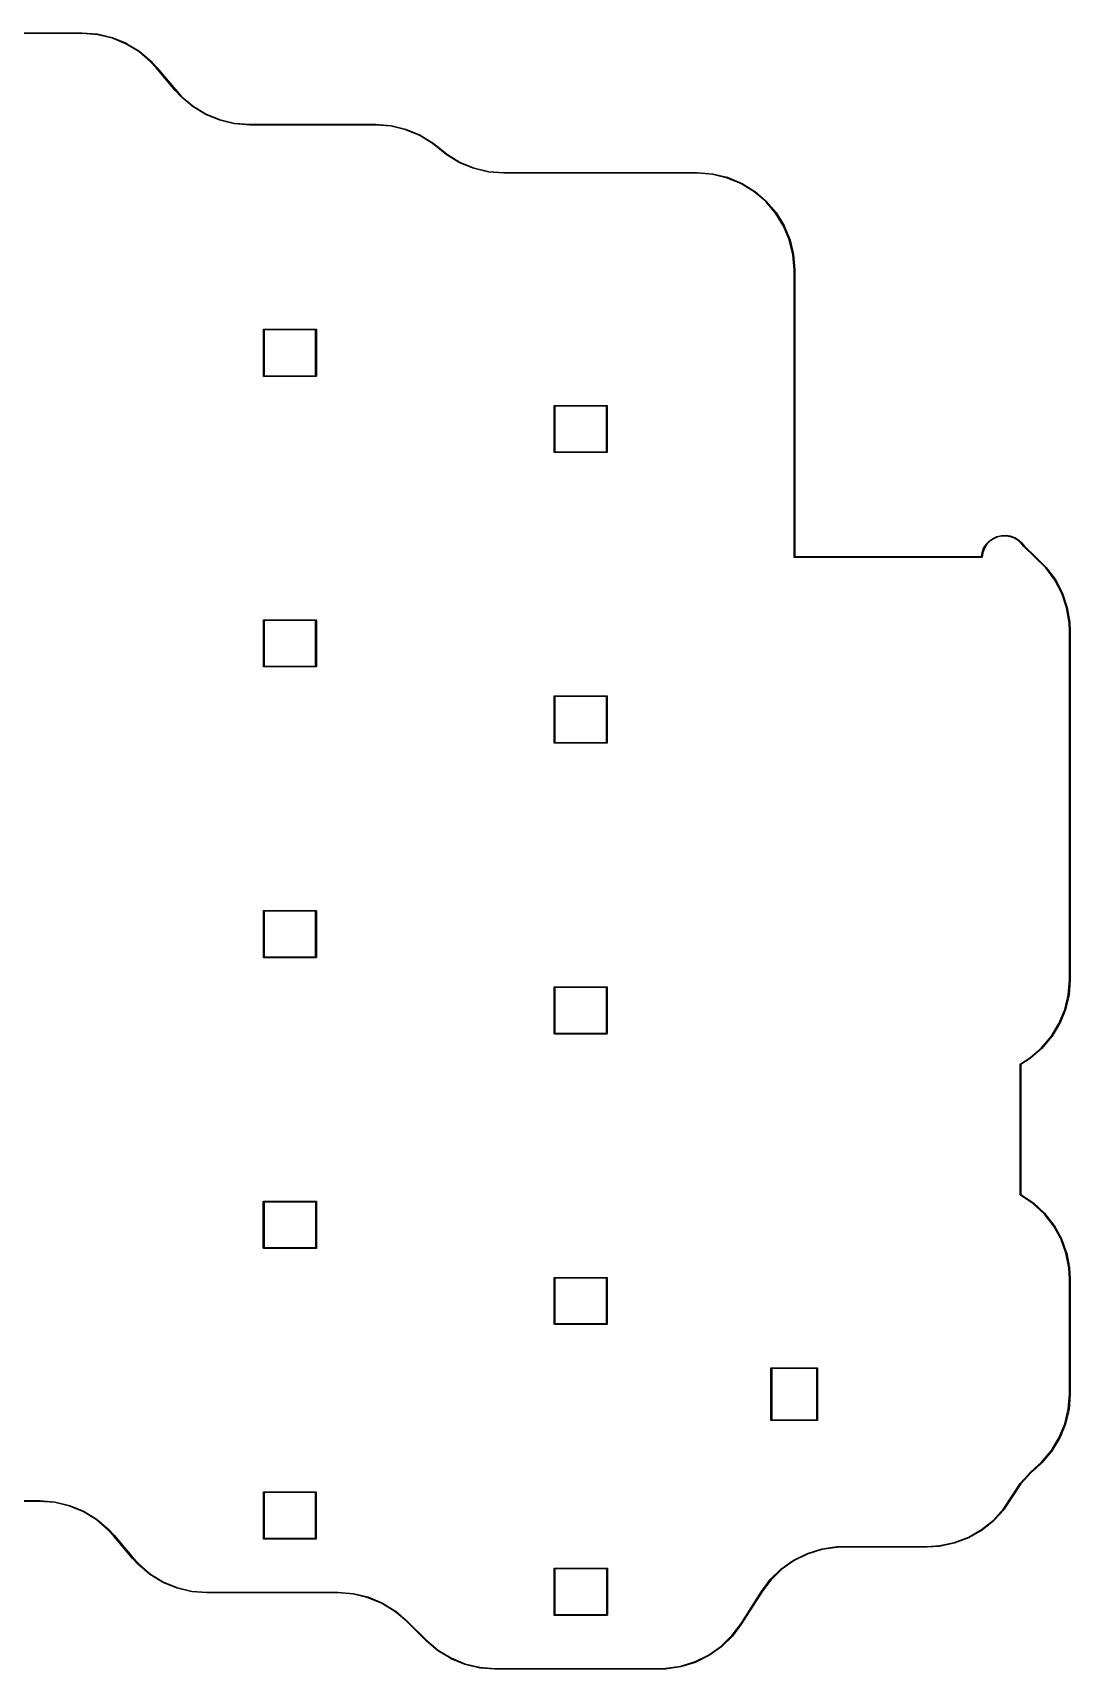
# Model space of a CAD drawing. Extents: x -13 to 127, y -89 to 18.
# Drawn here: x 59.3 to 127.3, y -89 to 18.2 of the extents above; entities that cross this region are included whole.
import ezdxf

# ---------------------------------------------------------------- set-up
doc = ezdxf.new("R2010")
doc.units = 0
doc.layers.add('BLACK', color=7, linetype='CONTINUOUS')

msp = doc.modelspace()

# ---------------------------------------------------------------- linework, layer by layer
at = {"layer": 'BLACK', "linetype": 'CONTINUOUS'}
for p, q in [((51.5266, 18.225), (62.5922, 18.225)), ((62.59, 18.175), (51.5288, 18.175)), ((63.5804, 18.0971), (62.59, 18.175)), ((62.5922, 18.225), (62.5931, 18.2249)), ((62.5931, 18.2249), (63.5863, 18.1467)), ((64.5454, 17.8654), (63.5804, 18.0971)), ((63.5863, 18.1467), (63.5901, 18.1461)), ((63.5901, 18.1461), (63.5901, 18.1461)), ((63.5901, 18.1461), (64.559, 17.9135)), ((65.4624, 17.4855), (64.5454, 17.8654)), ((64.559, 17.9135), (64.5628, 17.9123)), ((64.5628, 17.9123), (65.4833, 17.531)), ((66.3086, 16.967), (65.4624, 17.4855)), ((65.4833, 17.531), (65.4868, 17.5292)), ((65.4868, 17.5292), (65.4868, 17.5292)), ((65.4868, 17.5292), (66.3364, 17.0086)), ((67.0637, 16.3221), (66.3086, 16.967)), ((66.3364, 17.0086), (66.3396, 17.0063)), ((66.3396, 17.0063), (67.0973, 16.3591)), ((67.4304, 15.9225), (67.0637, 16.3221)), ((67.0973, 16.3591), (67.0984, 16.3581)), ((67.0984, 16.3581), (67.0995, 16.357)), ((67.0995, 16.357), (67.4671, 15.9564)), ((68.6748, 14.444), (67.4304, 15.9225)), ((67.4671, 15.9564), (67.4675, 15.956)), ((67.4675, 15.956), (68.712, 14.4775)), ((68.6752, 14.4436), (68.6748, 14.444)), ((69.0429, 14.043), (68.6752, 14.4436)), ((68.712, 14.4775), (69.0787, 14.0779)), ((69.044, 14.0419), (69.0429, 14.043)), ((69.0451, 14.0409), (69.044, 14.0419)), ((69.8027, 13.3937), (69.0451, 14.0409)), ((69.0787, 14.0779), (69.8337, 13.433)), ((69.8059, 13.3914), (69.8027, 13.3937)), ((70.6555, 12.8708), (69.8059, 13.3914)), ((69.8337, 13.433), (70.68, 12.9145)), ((70.659, 12.869), (70.6555, 12.8708)), ((70.68, 12.9145), (71.5969, 12.5346)), ((71.5796, 12.4877), (70.659, 12.869)), ((71.5833, 12.4865), (71.5796, 12.4877)), ((72.5522, 12.2539), (71.5833, 12.4865)), ((71.5969, 12.5346), (72.562, 12.3029)), ((72.5561, 12.2533), (72.5522, 12.2539)), ((73.5493, 12.1751), (72.5561, 12.2533)), ((72.5561, 12.2533), (72.5561, 12.2533)), ((72.562, 12.3029), (73.5524, 12.225)), ((73.5502, 12.175), (73.5493, 12.1751)), ((81.8211, 12.175), (73.5502, 12.175)), ((73.5524, 12.225), (81.8234, 12.225)), ((82.8116, 12.0971), (81.8211, 12.175)), ((81.8234, 12.225), (81.8243, 12.2249)), ((81.8243, 12.2249), (82.8175, 12.1467)), ((83.7766, 11.8654), (82.8116, 12.0971)), ((82.8175, 12.1467), (82.8213, 12.1461)), ((82.8213, 12.1461), (82.8213, 12.1461)), ((82.8213, 12.1461), (83.7902, 11.9135)), ((84.6936, 11.4855), (83.7766, 11.8654)), ((83.7902, 11.9135), (83.794, 11.9123)), ((83.794, 11.9123), (84.7145, 11.531)), ((85.5402, 10.9668), (84.6936, 11.4855)), ((84.7145, 11.531), (84.718, 11.5292)), ((84.718, 11.5292), (84.718, 11.5292)), ((84.718, 11.5292), (85.5676, 11.0086)), ((85.9995, 10.5993), (85.5402, 10.9668)), ((85.5676, 11.0086), (85.5689, 11.0076)), ((85.5689, 11.0076), (85.5702, 11.0068)), ((85.5702, 11.0068), (86.0307, 10.6383)), ((86.46, 10.2308), (85.9995, 10.5993)), ((86.0307, 10.6383), (86.4901, 10.2708)), ((86.4613, 10.2299), (86.46, 10.2308)), ((86.4626, 10.229), (86.4613, 10.2299)), ((87.3122, 9.70838), (86.4626, 10.229)), ((86.4901, 10.2708), (87.3366, 9.75204)), ((87.3157, 9.7066), (87.3122, 9.70838)), ((87.3122, 9.70838), (87.3122, 9.70838)), ((88.2363, 9.32528), (87.3157, 9.7066)), ((87.3366, 9.75204), (88.2536, 9.37223)), ((88.24, 9.32407), (88.2363, 9.32528)), ((89.2089, 9.09146), (88.24, 9.32407)), ((88.2536, 9.37223), (89.2187, 9.14054)), ((89.2128, 9.09084), (89.2089, 9.09146)), ((90.206, 9.01268), (89.2128, 9.09084)), ((89.2128, 9.09084), (89.2128, 9.09084)), ((89.2187, 9.14054), (90.2091, 9.06259)), ((90.2069, 9.01259), (90.206, 9.01268)), ((102.899, 9.01259), (90.2069, 9.01259)), ((90.2091, 9.06259), (102.901, 9.06259)), ((103.889, 8.93464), (102.899, 9.01259)), ((102.901, 9.06259), (102.902, 9.0625)), ((102.902, 9.0625), (103.895, 8.98433)), ((104.855, 8.70295), (103.889, 8.93464)), ((103.895, 8.98433), (103.899, 8.98372)), ((103.899, 8.98372), (103.899, 8.98372)), ((103.899, 8.98372), (104.868, 8.75111)), ((105.771, 8.32313), (104.855, 8.70295)), ((104.868, 8.75111), (104.872, 8.74989)), ((104.872, 8.74989), (105.792, 8.36858)), ((106.618, 7.80456), (105.771, 8.32313)), ((105.792, 8.36858), (105.796, 8.36679)), ((105.796, 8.36679), (105.796, 8.36679)), ((105.796, 8.36679), (106.645, 7.84616)), ((107.372, 7.15998), (106.618, 7.80456)), ((106.645, 7.84616), (106.649, 7.84386)), ((106.649, 7.84386), (107.406, 7.19673)), ((108.017, 6.40528), (107.372, 7.15998)), ((107.406, 7.19673), (107.409, 7.19395)), ((107.409, 7.19395), (108.056, 6.43626)), ((108.056, 6.43626), (108.059, 6.43309)), ((108.536, 5.55904), (108.017, 6.40528)), ((108.059, 6.43309), (108.579, 5.5835)), ((108.915, 4.64209), (108.536, 5.55904)), ((108.579, 5.5835), (108.579, 5.58349)), ((108.579, 5.58349), (108.581, 5.57999)), ((108.581, 5.57999), (108.962, 4.65941)), ((109.147, 3.67703), (108.915, 4.64209)), ((108.962, 4.65941), (108.964, 4.65568)), ((108.964, 4.65568), (109.196, 3.68678)), ((109.225, 2.68659), (109.147, 3.67703)), ((109.196, 3.68678), (109.196, 3.68678)), ((109.196, 3.68678), (109.197, 3.68291)), ((109.197, 3.68291), (109.275, 2.68974)), ((109.225, -16.13), (109.225, 2.68659)), ((109.275, 2.68974), (109.275, 2.68881)), ((109.275, 2.68881), (109.275, -16.1062)), ((74.4629, -1.228), (74.4634, -1.2231)), ((74.463, -1.22923), (74.4629, -1.228)), ((74.463, -4.27678), (74.463, -1.22923)), ((74.4634, -1.2231), (74.4648, -1.21839)), ((74.4648, -1.21839), (74.4671, -1.21404)), ((74.4671, -1.21404), (74.4702, -1.21024)), ((74.4702, -1.21024), (74.474, -1.20711)), ((74.474, -1.20711), (74.4784, -1.20479)), ((74.4784, -1.20479), (74.4831, -1.20336)), ((74.4831, -1.20336), (74.4868, -1.203)), ((74.4868, -1.203), (74.488, -1.20288)), ((74.4868, -1.203), (74.4868, -1.203)), ((74.488, -1.20288), (74.4892, -1.203)), ((74.4892, -1.203), (77.9068, -1.203)), ((74.513, -1.253), (74.513, -4.253)), ((77.883, -1.253), (74.513, -1.253)), ((77.883, -4.253), (77.883, -1.253)), ((77.9068, -1.203), (77.908, -1.20288)), ((77.908, -1.20288), (77.9092, -1.203)), ((77.9092, -1.203), (77.9092, -1.203)), ((77.9092, -1.203), (77.9129, -1.20336)), ((77.9129, -1.20336), (77.9176, -1.20479)), ((77.9176, -1.20479), (77.922, -1.20711)), ((77.922, -1.20711), (77.9258, -1.21024)), ((77.9258, -1.21024), (77.9289, -1.21404)), ((77.9289, -1.21404), (77.9312, -1.21839)), ((77.9312, -1.21839), (77.9326, -1.2231)), ((77.9326, -1.2231), (77.9331, -1.228)), ((77.9331, -1.228), (77.933, -1.22922)), ((77.933, -1.22922), (77.933, -4.27678)), ((74.4629, -4.278), (74.463, -4.27678)), ((74.4634, -4.2829), (74.4629, -4.278)), ((74.4648, -4.28761), (74.4634, -4.2829)), ((74.4671, -4.29196), (74.4648, -4.28761)), ((74.513, -4.253), (77.883, -4.253)), ((77.9312, -4.28761), (77.9289, -4.29196)), ((77.9326, -4.2829), (77.9312, -4.28761)), ((77.933, -4.27922), (77.9326, -4.2829)), ((77.933, -4.27678), (77.9331, -4.278)), ((77.9331, -4.278), (77.933, -4.27922)), ((77.933, -4.27922), (77.933, -4.27922)), ((74.4702, -4.29576), (74.4671, -4.29196)), ((74.474, -4.29889), (74.4702, -4.29576)), ((74.4784, -4.30121), (74.474, -4.29889)), ((74.4831, -4.30264), (74.4784, -4.30121)), ((74.488, -4.30312), (74.4831, -4.30264)), ((74.4892, -4.303), (74.488, -4.30312)), ((77.9068, -4.303), (74.4892, -4.303)), ((77.908, -4.30312), (77.9068, -4.303)), ((77.9129, -4.30264), (77.908, -4.30312)), ((77.9176, -4.30121), (77.9129, -4.30264)), ((77.922, -4.29889), (77.9176, -4.30121)), ((77.9258, -4.29576), (77.922, -4.29889)), ((77.9289, -4.29196), (77.9258, -4.29576)), ((93.5029, -6.228), (93.5034, -6.2231)), ((93.503, -6.22923), (93.5029, -6.228)), ((93.503, -9.25678), (93.503, -6.22923)), ((93.5034, -6.2231), (93.5048, -6.21839)), ((93.5048, -6.21839), (93.5071, -6.21404)), ((93.5071, -6.21404), (93.5102, -6.21024)), ((93.5102, -6.21024), (93.514, -6.20711)), ((93.514, -6.20711), (93.5184, -6.20479)), ((93.5184, -6.20479), (93.5231, -6.20336)), ((93.5231, -6.20336), (93.5268, -6.203)), ((93.5268, -6.203), (93.528, -6.20288)), ((93.5268, -6.203), (93.5268, -6.203)), ((93.528, -6.20288), (93.5292, -6.203)), ((93.5292, -6.203), (96.9568, -6.203)), ((93.553, -6.253), (93.553, -9.233)), ((96.933, -6.253), (93.553, -6.253)), ((96.933, -9.233), (96.933, -6.253)), ((96.9568, -6.203), (96.958, -6.20288)), ((96.958, -6.20288), (96.9592, -6.203)), ((96.9592, -6.203), (96.9592, -6.203)), ((96.9592, -6.203), (96.9629, -6.20336)), ((96.9629, -6.20336), (96.9676, -6.20479)), ((96.9676, -6.20479), (96.972, -6.20711)), ((96.972, -6.20711), (96.9758, -6.21024)), ((96.9758, -6.21024), (96.9789, -6.21404)), ((96.9789, -6.21404), (96.9812, -6.21839)), ((96.9812, -6.21839), (96.9826, -6.2231)), ((96.9826, -6.2231), (96.9831, -6.228)), ((96.9831, -6.228), (96.983, -6.22922)), ((96.983, -6.22922), (96.983, -9.25678)), ((93.5029, -9.258), (93.503, -9.25678)), ((93.5034, -9.2629), (93.5029, -9.258)), ((93.5048, -9.26761), (93.5034, -9.2629)), ((93.5071, -9.27196), (93.5048, -9.26761)), ((93.5102, -9.27576), (93.5071, -9.27196)), ((93.514, -9.27889), (93.5102, -9.27576)), ((93.5184, -9.28121), (93.514, -9.27889)), ((93.5231, -9.28264), (93.5184, -9.28121)), ((93.528, -9.28312), (93.5231, -9.28264)), ((93.5292, -9.283), (93.528, -9.28312)), ((96.9568, -9.283), (93.5292, -9.283)), ((93.553, -9.233), (96.933, -9.233)), ((96.958, -9.28312), (96.9568, -9.283)), ((96.9629, -9.28264), (96.958, -9.28312)), ((96.9676, -9.28121), (96.9629, -9.28264)), ((96.972, -9.27889), (96.9676, -9.28121)), ((96.9758, -9.27576), (96.972, -9.27889)), ((96.9789, -9.27196), (96.9758, -9.27576)), ((96.9812, -9.26761), (96.9789, -9.27196)), ((96.9826, -9.2629), (96.9812, -9.26761)), ((96.983, -9.25922), (96.9826, -9.2629)), ((96.983, -9.25678), (96.9831, -9.258)), ((96.9831, -9.258), (96.983, -9.25922)), ((96.983, -9.25922), (96.983, -9.25922)), ((122.012, -15.085), (122.249, -14.9136)), ((122.276, -14.9556), (122.043, -15.1241)), ((122.249, -14.9134), (122.251, -14.9123)), ((122.249, -14.9136), (122.249, -14.9134)), ((122.251, -14.9123), (122.253, -14.9112)), ((122.253, -14.9112), (122.519, -14.7892)), ((122.538, -14.8357), (122.276, -14.9556)), ((122.519, -14.7892), (122.52, -14.7891)), ((122.52, -14.7891), (122.522, -14.7883)), ((122.522, -14.7883), (122.524, -14.7876)), ((122.524, -14.7876), (122.809, -14.7197)), ((122.818, -14.7689), (122.538, -14.8357)), ((122.809, -14.7196), (122.811, -14.7193)), ((122.809, -14.7197), (122.809, -14.7196)), ((122.811, -14.7193), (122.814, -14.719)), ((122.814, -14.719), (123.106, -14.7077)), ((123.106, -14.7577), (122.818, -14.7689)), ((123.106, -14.7077), (123.106, -14.7076)), ((123.106, -14.7076), (123.109, -14.7078)), ((123.39, -14.8026), (123.106, -14.7577)), ((123.109, -14.7078), (123.111, -14.7079)), ((123.111, -14.7079), (123.4, -14.7536)), ((123.66, -14.9019), (123.39, -14.8026)), ((123.4, -14.7536), (123.4, -14.7537)), ((123.4, -14.7537), (123.403, -14.7543)), ((123.403, -14.7543), (123.405, -14.7548)), ((123.405, -14.7548), (123.68, -14.8558)), ((123.906, -15.0518), (123.66, -14.9019)), ((123.68, -14.8558), (123.68, -14.8559)), ((123.68, -14.8559), (123.682, -14.857)), ((123.682, -14.857), (123.684, -14.8579)), ((123.684, -14.8579), (123.934, -15.0104)), ((123.934, -15.0104), (123.934, -15.0106)), ((123.934, -15.0106), (123.936, -15.0119)), ((123.936, -15.0119), (123.938, -15.0133)), ((123.938, -15.0133), (124.153, -15.2114)), ((121.501, -16.1062), (121.545, -15.8383)), ((121.545, -15.838), (121.546, -15.8358)), ((121.545, -15.8383), (121.545, -15.838)), ((121.546, -15.8336), (121.649, -15.5595)), ((121.546, -15.8358), (121.546, -15.8336)), ((121.594, -15.8489), (121.547, -16.1345)), ((121.695, -15.5794), (121.594, -15.8489)), ((121.649, -15.5592), (121.65, -15.5572)), ((121.649, -15.5595), (121.649, -15.5592)), ((121.65, -15.5572), (121.651, -15.5551)), ((121.651, -15.5551), (121.805, -15.3063)), ((121.847, -15.3347), (121.695, -15.5794)), ((121.805, -15.3063), (121.806, -15.306)), ((121.806, -15.306), (121.807, -15.3042)), ((121.807, -15.3042), (121.808, -15.3024)), ((121.808, -15.3024), (122.008, -15.0882)), ((122.043, -15.1241), (121.847, -15.3347)), ((122.008, -15.088), (122.01, -15.0865)), ((122.008, -15.0882), (122.008, -15.088)), ((122.008, -15.0882), (122.008, -15.0882)), ((122.008, -15.0882), (122.008, -15.0882)), ((122.01, -15.0865), (122.012, -15.085)), ((124.118, -15.2472), (123.906, -15.0518)), ((124.16, -15.2962), (124.118, -15.2472)), ((124.153, -15.2114), (124.154, -15.2116)), ((124.154, -15.2116), (124.155, -15.2126)), ((124.155, -15.2126), (124.155, -15.2135)), ((124.155, -15.2135), (124.199, -15.2638)), ((124.291, -15.4504), (124.16, -15.2962)), ((124.199, -15.2638), (124.199, -15.2639)), ((124.199, -15.2639), (124.199, -15.2639)), ((124.199, -15.2639), (124.328, -15.4172)), ((124.292, -15.4512), (124.291, -15.4504)), ((124.292, -15.4521), (124.292, -15.4512)), ((125.004, -16.1491), (124.292, -15.4521)), ((124.328, -15.4172), (125.039, -16.1133)), ((109.225, -16.1312), (109.225, -16.13)), ((109.225, -16.1361), (109.225, -16.1312)), ((109.227, -16.1408), (109.225, -16.1361)), ((109.229, -16.1452), (109.227, -16.1408)), ((109.23, -16.1461), (109.229, -16.1452)), ((109.232, -16.149), (109.23, -16.1461)), ((109.236, -16.1521), (109.232, -16.149)), ((109.24, -16.1544), (109.236, -16.1521)), ((109.245, -16.1559), (109.24, -16.1544)), ((109.25, -16.1563), (109.245, -16.1559)), ((109.251, -16.1562), (109.25, -16.1563)), ((121.523, -16.1562), (109.251, -16.1562)), ((109.275, -16.1062), (121.501, -16.1062)), ((121.527, -16.1559), (121.523, -16.1562)), ((121.532, -16.1544), (121.527, -16.1559)), ((121.536, -16.1521), (121.532, -16.1544)), ((121.54, -16.149), (121.536, -16.1521)), ((121.543, -16.1452), (121.54, -16.149)), ((121.545, -16.1408), (121.543, -16.1452)), ((121.547, -16.1361), (121.545, -16.1408)), ((121.547, -16.1345), (121.547, -16.1361)), ((125.715, -16.8447), (125.004, -16.1491)), ((125.004, -16.1491), (125.004, -16.1491)), ((125.039, -16.1133), (125.039, -16.1133)), ((125.039, -16.1133), (125.752, -16.8103)), ((126.307, -17.6413), (125.715, -16.8447)), ((125.752, -16.8103), (125.754, -16.8133)), ((125.754, -16.8133), (126.348, -17.6131)), ((126.767, -18.5208), (126.307, -17.6413)), ((126.348, -17.6131), (126.35, -17.6164)), ((126.35, -17.6164), (126.812, -18.4993)), ((127.084, -19.4613), (126.767, -18.5208)), ((126.812, -18.4993), (126.814, -18.5029)), ((126.814, -18.5029), (127.132, -19.4472)), ((74.4629, -20.278), (74.4634, -20.2731)), ((74.463, -20.2792), (74.4629, -20.278)), ((74.463, -23.3068), (74.463, -20.2792)), ((74.4634, -20.2731), (74.4648, -20.2684)), ((74.4648, -20.2684), (74.4671, -20.264)), ((74.4671, -20.264), (74.4702, -20.2602)), ((74.4702, -20.2602), (74.474, -20.2571)), ((74.474, -20.2571), (74.4784, -20.2548)), ((74.4784, -20.2548), (74.4831, -20.2534)), ((74.4831, -20.2534), (74.4868, -20.253)), ((74.4868, -20.253), (74.488, -20.2529)), ((74.4868, -20.253), (74.4868, -20.253)), ((74.488, -20.2529), (74.4892, -20.253)), ((74.4892, -20.253), (77.9068, -20.253)), ((74.513, -20.303), (74.513, -23.283)), ((77.883, -20.303), (74.513, -20.303)), ((77.883, -23.283), (77.883, -20.303)), ((77.9068, -20.253), (77.908, -20.2529)), ((77.908, -20.2529), (77.9092, -20.253)), ((77.9092, -20.253), (77.9092, -20.253)), ((77.9092, -20.253), (77.9129, -20.2534)), ((77.9129, -20.2534), (77.9176, -20.2548)), ((77.9176, -20.2548), (77.922, -20.2571)), ((77.922, -20.2571), (77.9258, -20.2602)), ((77.9258, -20.2602), (77.9289, -20.264)), ((77.9289, -20.264), (77.9312, -20.2684)), ((77.9312, -20.2684), (77.9326, -20.2731)), ((77.9326, -20.2731), (77.9331, -20.278)), ((77.9331, -20.278), (77.933, -20.2792)), ((77.933, -20.2792), (77.933, -23.3068)), ((127.25, -20.4403), (127.084, -19.4613)), ((127.132, -19.4472), (127.133, -19.451)), ((127.133, -19.451), (127.299, -20.4335)), ((127.275, -21.0044), (127.25, -20.4403)), ((127.275, -43.8374), (127.275, -21.0044)), ((127.299, -20.4335), (127.299, -20.435)), ((127.299, -20.435), (127.3, -20.4365)), ((127.3, -20.4365), (127.325, -21.002)), ((127.325, -21.002), (127.325, -21.0026)), ((127.325, -21.0026), (127.325, -43.8396)), ((74.4629, -23.308), (74.463, -23.3068)), ((74.4634, -23.3129), (74.4629, -23.308)), ((74.4648, -23.3176), (74.4634, -23.3129)), ((74.4671, -23.322), (74.4648, -23.3176)), ((74.4702, -23.3258), (74.4671, -23.322)), ((74.474, -23.3289), (74.4702, -23.3258)), ((74.4784, -23.3312), (74.474, -23.3289)), ((74.4831, -23.3326), (74.4784, -23.3312)), ((74.488, -23.3331), (74.4831, -23.3326)), ((74.4892, -23.333), (74.488, -23.3331)), ((77.9068, -23.333), (74.4892, -23.333)), ((74.513, -23.283), (77.883, -23.283)), ((77.908, -23.3331), (77.9068, -23.333)), ((77.9129, -23.3326), (77.908, -23.3331)), ((77.9176, -23.3312), (77.9129, -23.3326)), ((77.922, -23.3289), (77.9176, -23.3312)), ((77.9258, -23.3258), (77.922, -23.3289)), ((77.9289, -23.322), (77.9258, -23.3258)), ((77.9312, -23.3176), (77.9289, -23.322)), ((77.9326, -23.3129), (77.9312, -23.3176)), ((77.933, -23.3092), (77.9326, -23.3129)), ((77.933, -23.3068), (77.9331, -23.308)), ((77.9331, -23.308), (77.933, -23.3092)), ((77.933, -23.3092), (77.933, -23.3092)), ((93.5029, -25.258), (93.5034, -25.2531)), ((93.503, -25.2592), (93.5029, -25.258)), ((93.503, -28.3068), (93.503, -25.2592)), ((93.5034, -25.2531), (93.5048, -25.2484)), ((93.5048, -25.2484), (93.5071, -25.244)), ((93.5071, -25.244), (93.5102, -25.2402)), ((93.5102, -25.2402), (93.514, -25.2371)), ((93.514, -25.2371), (93.5184, -25.2348)), ((93.5184, -25.2348), (93.5231, -25.2334)), ((93.5231, -25.2334), (93.5268, -25.233)), ((93.5268, -25.233), (93.528, -25.2329)), ((93.5268, -25.233), (93.5268, -25.233)), ((93.528, -25.2329), (93.5292, -25.233)), ((93.5292, -25.233), (96.9668, -25.233)), ((93.553, -25.283), (93.553, -28.283)), ((96.943, -25.283), (93.553, -25.283)), ((96.943, -28.283), (96.943, -25.283)), ((96.9668, -25.233), (96.968, -25.2329)), ((96.968, -25.2329), (96.9692, -25.233)), ((96.9692, -25.233), (96.9692, -25.233)), ((96.9692, -25.233), (96.9729, -25.2334)), ((96.9729, -25.2334), (96.9776, -25.2348)), ((96.9776, -25.2348), (96.982, -25.2371)), ((96.982, -25.2371), (96.9858, -25.2402)), ((96.9858, -25.2402), (96.9889, -25.244)), ((96.9889, -25.244), (96.9912, -25.2484)), ((96.9912, -25.2484), (96.9926, -25.2531)), ((96.9926, -25.2531), (96.9931, -25.258)), ((96.9931, -25.258), (96.993, -25.2592)), ((96.993, -25.2592), (96.993, -28.3068)), ((93.5029, -28.308), (93.503, -28.3068)), ((93.5034, -28.3129), (93.5029, -28.308)), ((93.5048, -28.3176), (93.5034, -28.3129)), ((93.5071, -28.322), (93.5048, -28.3176)), ((93.5102, -28.3258), (93.5071, -28.322)), ((93.514, -28.3289), (93.5102, -28.3258)), ((93.5184, -28.3312), (93.514, -28.3289)), ((93.5231, -28.3326), (93.5184, -28.3312)), ((93.528, -28.3331), (93.5231, -28.3326)), ((93.5292, -28.333), (93.528, -28.3331)), ((96.9668, -28.333), (93.5292, -28.333)), ((93.553, -28.283), (96.943, -28.283)), ((96.968, -28.3331), (96.9668, -28.333)), ((96.9729, -28.3326), (96.968, -28.3331)), ((96.9776, -28.3312), (96.9729, -28.3326)), ((96.982, -28.3289), (96.9776, -28.3312)), ((96.9858, -28.3258), (96.982, -28.3289)), ((96.9889, -28.322), (96.9858, -28.3258)), ((96.9912, -28.3176), (96.9889, -28.322)), ((96.9926, -28.3129), (96.9912, -28.3176)), ((96.993, -28.3092), (96.9926, -28.3129)), ((96.993, -28.3068), (96.9931, -28.308)), ((96.9931, -28.308), (96.993, -28.3092)), ((96.993, -28.3092), (96.993, -28.3092)), ((74.4629, -39.328), (74.4634, -39.3231)), ((74.463, -39.3292), (74.4629, -39.328)), ((74.463, -42.3668), (74.463, -39.3292)), ((74.4634, -39.3231), (74.4648, -39.3184)), ((74.4648, -39.3184), (74.4671, -39.314)), ((74.4671, -39.314), (74.4702, -39.3102)), ((74.4702, -39.3102), (74.474, -39.3071)), ((74.474, -39.3071), (74.4784, -39.3048)), ((74.4784, -39.3048), (74.4831, -39.3034)), ((74.4831, -39.3034), (74.4868, -39.303)), ((74.4868, -39.303), (74.488, -39.3029)), ((74.4868, -39.303), (74.4868, -39.303)), ((74.488, -39.3029), (74.4892, -39.303)), ((74.4892, -39.303), (77.9068, -39.303)), ((74.513, -39.353), (74.513, -42.343)), ((77.883, -39.353), (74.513, -39.353)), ((77.883, -42.343), (77.883, -39.353)), ((77.9068, -39.303), (77.908, -39.3029)), ((77.908, -39.3029), (77.9092, -39.303)), ((77.9092, -39.303), (77.9092, -39.303)), ((77.9092, -39.303), (77.9129, -39.3034)), ((77.9129, -39.3034), (77.9176, -39.3048)), ((77.9176, -39.3048), (77.922, -39.3071)), ((77.922, -39.3071), (77.9258, -39.3102)), ((77.9258, -39.3102), (77.9289, -39.314)), ((77.9289, -39.314), (77.9312, -39.3184)), ((77.9312, -39.3184), (77.9326, -39.3231)), ((77.9326, -39.3231), (77.9331, -39.328)), ((77.9331, -39.328), (77.933, -39.3292)), ((77.933, -39.3292), (77.933, -42.3668)), ((74.4629, -42.368), (74.463, -42.3668)), ((74.4634, -42.3729), (74.4629, -42.368)), ((74.4648, -42.3776), (74.4634, -42.3729)), ((74.4671, -42.382), (74.4648, -42.3776)), ((74.4702, -42.3858), (74.4671, -42.382)), ((74.474, -42.3889), (74.4702, -42.3858)), ((74.4784, -42.3912), (74.474, -42.3889)), ((74.4831, -42.3926), (74.4784, -42.3912)), ((74.488, -42.3931), (74.4831, -42.3926)), ((74.4892, -42.393), (74.488, -42.3931)), ((77.9068, -42.393), (74.4892, -42.393)), ((74.513, -42.343), (77.883, -42.343)), ((77.908, -42.3931), (77.9068, -42.393)), ((77.9129, -42.3926), (77.908, -42.3931)), ((77.9176, -42.3912), (77.9129, -42.3926)), ((77.922, -42.3889), (77.9176, -42.3912)), ((77.9258, -42.3858), (77.922, -42.3889)), ((77.9289, -42.382), (77.9258, -42.3858)), ((77.9312, -42.3776), (77.9289, -42.382)), ((77.9326, -42.3729), (77.9312, -42.3776)), ((77.933, -42.3692), (77.9326, -42.3729)), ((77.933, -42.3668), (77.9331, -42.368)), ((77.9331, -42.368), (77.933, -42.3692)), ((77.933, -42.3692), (77.933, -42.3692)), ((127.197, -44.8279), (127.275, -43.8374)), ((127.325, -43.8406), (127.247, -44.8337)), ((127.325, -43.8396), (127.325, -43.8406)), ((93.5129, -44.328), (93.5134, -44.3231)), ((93.513, -44.3292), (93.5129, -44.328)), ((93.513, -47.3668), (93.513, -44.3292)), ((93.5134, -44.3231), (93.5148, -44.3184)), ((93.5148, -44.3184), (93.5171, -44.314)), ((93.5171, -44.314), (93.5202, -44.3102)), ((93.5202, -44.3102), (93.524, -44.3071)), ((93.524, -44.3071), (93.5284, -44.3048)), ((93.5284, -44.3048), (93.5331, -44.3034)), ((93.5331, -44.3034), (93.5368, -44.303)), ((93.5368, -44.303), (93.538, -44.3029)), ((93.5368, -44.303), (93.5368, -44.303)), ((93.538, -44.3029), (93.5392, -44.303)), ((93.5392, -44.303), (96.9568, -44.303)), ((93.563, -44.353), (93.563, -47.343)), ((96.933, -44.353), (93.563, -44.353)), ((96.933, -47.343), (96.933, -44.353)), ((96.9568, -44.303), (96.958, -44.3029)), ((96.958, -44.3029), (96.9592, -44.303)), ((96.9592, -44.303), (96.9592, -44.303)), ((96.9592, -44.303), (96.9629, -44.3034)), ((96.9629, -44.3034), (96.9676, -44.3048)), ((96.9676, -44.3048), (96.972, -44.3071)), ((96.972, -44.3071), (96.9758, -44.3102)), ((96.9758, -44.3102), (96.9789, -44.314)), ((96.9789, -44.314), (96.9812, -44.3184)), ((96.9812, -44.3184), (96.9826, -44.3231)), ((96.9826, -44.3231), (96.9831, -44.328)), ((96.9831, -44.328), (96.983, -44.3292)), ((96.983, -44.3292), (96.983, -47.3668)), ((126.965, -45.7929), (127.197, -44.8279)), ((127.246, -44.8376), (127.014, -45.8065)), ((127.247, -44.8337), (127.246, -44.8376)), ((127.247, -44.8337), (127.247, -44.8337)), ((126.586, -46.7099), (126.965, -45.7929)), ((127.012, -45.8102), (126.631, -46.7308)), ((127.014, -45.8065), (127.012, -45.8102)), ((126.067, -47.5561), (126.586, -46.7099)), ((126.629, -46.7343), (126.109, -47.5839)), ((126.631, -46.7308), (126.629, -46.7343)), ((126.629, -46.7343), (126.629, -46.7343)), ((93.5129, -47.368), (93.513, -47.3668)), ((93.5134, -47.3729), (93.5129, -47.368)), ((93.5148, -47.3776), (93.5134, -47.3729)), ((93.5171, -47.382), (93.5148, -47.3776)), ((93.5202, -47.3858), (93.5171, -47.382)), ((93.524, -47.3889), (93.5202, -47.3858)), ((93.5284, -47.3912), (93.524, -47.3889)), ((93.5331, -47.3926), (93.5284, -47.3912)), ((93.538, -47.3931), (93.5331, -47.3926)), ((93.5392, -47.393), (93.538, -47.3931)), ((96.9568, -47.393), (93.5392, -47.393)), ((93.563, -47.343), (96.933, -47.343)), ((96.958, -47.3931), (96.9568, -47.393)), ((96.9629, -47.3926), (96.958, -47.3931)), ((96.9676, -47.3912), (96.9629, -47.3926)), ((96.972, -47.3889), (96.9676, -47.3912)), ((96.9758, -47.3858), (96.972, -47.3889)), ((96.9789, -47.382), (96.9758, -47.3858)), ((96.9812, -47.3776), (96.9789, -47.382)), ((96.9826, -47.3729), (96.9812, -47.3776)), ((96.983, -47.3692), (96.9826, -47.3729)), ((96.983, -47.3668), (96.9831, -47.368)), ((96.9831, -47.368), (96.983, -47.3692)), ((96.983, -47.3692), (96.983, -47.3692)), ((125.422, -48.3108), (126.067, -47.5561)), ((126.106, -47.5871), (125.459, -48.3448)), ((126.109, -47.5839), (126.106, -47.5871)), ((124.054, -49.3494), (124.667, -48.9556)), ((124.696, -48.9967), (124.092, -49.3846)), ((124.667, -48.9556), (125.422, -48.3108)), ((124.697, -48.9957), (124.696, -48.9967)), ((124.699, -48.9947), (124.697, -48.9957)), ((125.456, -48.3476), (124.699, -48.9947)), ((125.459, -48.3448), (125.456, -48.3476)), ((124.042, -49.3661), (124.043, -49.3614)), ((124.042, -49.3698), (124.042, -49.3661)), ((124.042, -57.9237), (124.042, -49.3698)), ((124.043, -49.3614), (124.046, -49.357)), ((124.046, -49.357), (124.047, -49.3552)), ((124.047, -49.3551), (124.049, -49.3532)), ((124.047, -49.3552), (124.047, -49.3551)), ((124.047, -49.3551), (124.047, -49.3551)), ((124.049, -49.3532), (124.053, -49.3501)), ((124.053, -49.3501), (124.054, -49.3494)), ((124.092, -49.3846), (124.092, -57.9092)), ((124.092, -57.9092), (124.908, -58.4574)), ((74.4529, -58.378), (74.4534, -58.3731)), ((74.453, -58.3792), (74.4529, -58.378)), ((74.453, -61.4168), (74.453, -58.3792)), ((74.4534, -58.3731), (74.4548, -58.3684)), ((74.4548, -58.3684), (74.4571, -58.364)), ((74.4571, -58.364), (74.4602, -58.3602)), ((74.4602, -58.3602), (74.464, -58.3571)), ((74.464, -58.3571), (74.4684, -58.3548)), ((74.4684, -58.3548), (74.4731, -58.3534)), ((74.4731, -58.3534), (74.4768, -58.353)), ((74.4768, -58.353), (74.478, -58.3529)), ((74.4768, -58.353), (74.4768, -58.353)), ((74.478, -58.3529), (74.4792, -58.353)), ((74.4792, -58.353), (77.9168, -58.353)), ((74.503, -58.403), (74.503, -61.393)), ((77.893, -58.403), (74.503, -58.403)), ((77.893, -61.393), (77.893, -58.403)), ((77.9168, -58.353), (77.918, -58.3529)), ((77.918, -58.3529), (77.9192, -58.353)), ((77.9192, -58.353), (77.9192, -58.353)), ((77.9192, -58.353), (77.9229, -58.3534)), ((77.9229, -58.3534), (77.9276, -58.3548)), ((77.9276, -58.3548), (77.932, -58.3571)), ((77.932, -58.3571), (77.9358, -58.3602)), ((77.9358, -58.3602), (77.9389, -58.364)), ((77.9389, -58.364), (77.9412, -58.3684)), ((77.9412, -58.3684), (77.9426, -58.3731)), ((77.9426, -58.3731), (77.9431, -58.378)), ((77.9431, -58.378), (77.943, -58.3792)), ((77.943, -58.3792), (77.943, -61.4168)), ((124.042, -57.9274), (124.042, -57.9237)), ((124.043, -57.9321), (124.042, -57.9274)), ((124.046, -57.9365), (124.043, -57.9321)), ((124.049, -57.9403), (124.046, -57.9365)), ((124.053, -57.9434), (124.049, -57.9403)), ((124.054, -57.944), (124.053, -57.9434)), ((124.878, -58.4978), (124.054, -57.944)), ((125.605, -59.1733), (124.878, -58.4978)), ((124.908, -58.4574), (124.911, -58.4598)), ((124.911, -58.4598), (125.641, -59.1381)), ((126.218, -59.9543), (125.605, -59.1733)), ((125.641, -59.1381), (125.642, -59.1394)), ((125.642, -59.1394), (125.643, -59.1409)), ((125.643, -59.1409), (126.258, -59.925)), ((126.701, -60.8215), (126.218, -59.9543)), ((126.258, -59.925), (126.259, -59.9265)), ((126.259, -59.9265), (126.26, -59.9283)), ((126.26, -59.9283), (126.745, -60.7989)), ((127.042, -61.7535), (126.701, -60.8215)), ((126.745, -60.7989), (126.747, -60.8024)), ((126.747, -60.8024), (127.089, -61.7381)), ((74.4529, -61.418), (74.453, -61.4168)), ((74.4534, -61.4229), (74.4529, -61.418)), ((74.4548, -61.4276), (74.4534, -61.4229)), ((74.4571, -61.432), (74.4548, -61.4276)), ((74.4602, -61.4358), (74.4571, -61.432)), ((74.464, -61.4389), (74.4602, -61.4358)), ((74.4684, -61.4412), (74.464, -61.4389)), ((74.4731, -61.4426), (74.4684, -61.4412)), ((74.478, -61.4431), (74.4731, -61.4426)), ((74.4792, -61.443), (74.478, -61.4431)), ((77.9168, -61.443), (74.4792, -61.443)), ((74.503, -61.393), (77.893, -61.393)), ((77.918, -61.4431), (77.9168, -61.443)), ((77.9229, -61.4426), (77.918, -61.4431)), ((77.9276, -61.4412), (77.9229, -61.4426)), ((77.932, -61.4389), (77.9276, -61.4412)), ((77.9358, -61.4358), (77.932, -61.4389)), ((77.9389, -61.432), (77.9358, -61.4358)), ((77.9412, -61.4276), (77.9389, -61.432)), ((77.9426, -61.4229), (77.9412, -61.4276)), ((77.943, -61.4192), (77.9426, -61.4229)), ((77.943, -61.4168), (77.9431, -61.418)), ((77.9431, -61.418), (77.943, -61.4192)), ((77.943, -61.4192), (77.943, -61.4192)), ((127.233, -62.7276), (127.042, -61.7535)), ((127.089, -61.7381), (127.09, -61.7419)), ((127.09, -61.7419), (127.282, -62.7197)), ((127.275, -63.4558), (127.233, -62.7276)), ((127.282, -62.7197), (127.283, -62.7214)), ((127.283, -62.7214), (127.283, -62.7231)), ((127.283, -62.7231), (127.325, -63.4531)), ((93.5129, -63.378), (93.5134, -63.3731)), ((93.513, -63.3792), (93.5129, -63.378)), ((93.513, -66.3968), (93.513, -63.3792)), ((93.5134, -63.3731), (93.5148, -63.3684)), ((93.5148, -63.3684), (93.5171, -63.364)), ((93.5171, -63.364), (93.5202, -63.3602)), ((93.5202, -63.3602), (93.524, -63.3571)), ((93.524, -63.3571), (93.5284, -63.3548)), ((93.5284, -63.3548), (93.5331, -63.3534)), ((93.5331, -63.3534), (93.5368, -63.353)), ((93.5368, -63.353), (93.538, -63.3529)), ((93.5368, -63.353), (93.5368, -63.353)), ((93.538, -63.3529), (93.5392, -63.353)), ((93.5392, -63.353), (96.9568, -63.353)), ((93.563, -63.403), (93.563, -66.373)), ((96.933, -63.403), (93.563, -63.403)), ((96.933, -66.373), (96.933, -63.403)), ((96.9568, -63.353), (96.958, -63.3529)), ((96.958, -63.3529), (96.9592, -63.353)), ((96.9592, -63.353), (96.9592, -63.353)), ((96.9592, -63.353), (96.9629, -63.3534)), ((96.9629, -63.3534), (96.9676, -63.3548)), ((96.9676, -63.3548), (96.972, -63.3571)), ((96.972, -63.3571), (96.9758, -63.3602)), ((96.9758, -63.3602), (96.9789, -63.364)), ((96.9789, -63.364), (96.9812, -63.3684)), ((96.9812, -63.3684), (96.9826, -63.3731)), ((96.9826, -63.3731), (96.9831, -63.378)), ((96.9831, -63.378), (96.983, -63.3792)), ((96.983, -63.3792), (96.983, -66.3968)), ((127.275, -70.9952), (127.275, -63.4558)), ((127.325, -63.4531), (127.325, -63.4539)), ((127.325, -63.4539), (127.325, -70.9974)), ((93.5129, -66.398), (93.513, -66.3968)), ((93.5134, -66.4029), (93.5129, -66.398)), ((93.5148, -66.4076), (93.5134, -66.4029)), ((93.5171, -66.412), (93.5148, -66.4076)), ((93.5202, -66.4158), (93.5171, -66.412)), ((93.524, -66.4189), (93.5202, -66.4158)), ((93.5284, -66.4212), (93.524, -66.4189)), ((93.5331, -66.4226), (93.5284, -66.4212)), ((93.538, -66.4231), (93.5331, -66.4226)), ((93.5392, -66.423), (93.538, -66.4231)), ((96.9568, -66.423), (93.5392, -66.423)), ((93.563, -66.373), (96.933, -66.373)), ((96.958, -66.4231), (96.9568, -66.423)), ((96.9629, -66.4226), (96.958, -66.4231)), ((96.9676, -66.4212), (96.9629, -66.4226)), ((96.972, -66.4189), (96.9676, -66.4212)), ((96.9758, -66.4158), (96.972, -66.4189)), ((96.9789, -66.412), (96.9758, -66.4158)), ((96.9812, -66.4076), (96.9789, -66.412)), ((96.9826, -66.4029), (96.9812, -66.4076)), ((96.983, -66.3992), (96.9826, -66.4029)), ((96.983, -66.3968), (96.9831, -66.398)), ((96.9831, -66.398), (96.983, -66.3992)), ((96.983, -66.3992), (96.983, -66.3992)), ((107.713, -69.2831), (107.715, -69.2784)), ((107.713, -69.288), (107.713, -69.2831)), ((107.713, -69.2892), (107.713, -69.288)), ((107.713, -72.6968), (107.713, -69.2892)), ((107.715, -69.2784), (107.717, -69.274)), ((107.717, -69.274), (107.72, -69.2702)), ((107.72, -69.2702), (107.724, -69.2671)), ((107.724, -69.2671), (107.728, -69.2648)), ((107.728, -69.2648), (107.733, -69.2634)), ((107.733, -69.2634), (107.737, -69.263)), ((107.737, -69.263), (107.738, -69.2629)), ((107.737, -69.263), (107.737, -69.263)), ((107.738, -69.2629), (107.739, -69.263)), ((107.739, -69.263), (110.747, -69.263)), ((107.763, -69.313), (107.763, -72.673)), ((110.723, -69.313), (107.763, -69.313)), ((110.723, -72.673), (110.723, -69.313)), ((110.747, -69.263), (110.748, -69.2629)), ((110.748, -69.2629), (110.749, -69.263)), ((110.749, -69.263), (110.749, -69.263)), ((110.749, -69.263), (110.753, -69.2634)), ((110.753, -69.2634), (110.758, -69.2648)), ((110.758, -69.2648), (110.762, -69.2671)), ((110.762, -69.2671), (110.766, -69.2702)), ((110.766, -69.2702), (110.769, -69.274)), ((110.769, -69.274), (110.771, -69.2784)), ((110.771, -69.2784), (110.773, -69.2831)), ((110.773, -69.2831), (110.773, -69.288)), ((110.773, -69.288), (110.773, -69.2892)), ((110.773, -69.2892), (110.773, -72.6968)), ((127.197, -71.9857), (127.275, -70.9952)), ((127.325, -70.9984), (127.247, -71.9915)), ((127.325, -70.9974), (127.325, -70.9984)), ((107.713, -72.698), (107.713, -72.6968)), ((107.713, -72.7029), (107.713, -72.698)), ((107.715, -72.7076), (107.713, -72.7029)), ((107.717, -72.712), (107.715, -72.7076)), ((107.72, -72.7158), (107.717, -72.712)), ((107.724, -72.7189), (107.72, -72.7158)), ((107.728, -72.7212), (107.724, -72.7189)), ((107.733, -72.7226), (107.728, -72.7212)), ((107.738, -72.7231), (107.733, -72.7226)), ((107.739, -72.723), (107.738, -72.7231)), ((110.747, -72.723), (107.739, -72.723)), ((107.763, -72.673), (110.723, -72.673)), ((110.748, -72.7231), (110.747, -72.723)), ((110.753, -72.7226), (110.748, -72.7231)), ((110.758, -72.7212), (110.753, -72.7226)), ((110.762, -72.7189), (110.758, -72.7212)), ((110.766, -72.7158), (110.762, -72.7189)), ((110.769, -72.712), (110.766, -72.7158)), ((110.771, -72.7076), (110.769, -72.712)), ((110.773, -72.7029), (110.771, -72.7076)), ((110.773, -72.6968), (110.773, -72.698)), ((110.773, -72.698), (110.773, -72.6992)), ((110.773, -72.6992), (110.773, -72.6992)), ((110.773, -72.6992), (110.773, -72.7029)), ((126.965, -72.9507), (127.197, -71.9857)), ((127.246, -71.9954), (127.014, -72.9643)), ((127.247, -71.9915), (127.246, -71.9954)), ((127.247, -71.9915), (127.247, -71.9915)), ((126.067, -74.7139), (126.586, -73.8677)), ((126.629, -73.8921), (126.109, -74.7417)), ((126.586, -73.8677), (126.965, -72.9507)), ((126.631, -73.8886), (126.629, -73.8921)), ((127.012, -72.968), (126.631, -73.8886)), ((127.014, -72.9643), (127.012, -72.968)), ((125.422, -75.4689), (126.067, -74.7139)), ((126.106, -74.7449), (125.459, -75.5026)), ((126.109, -74.7417), (126.106, -74.7449)), ((124.048, -76.8448), (124.717, -76.1061)), ((124.753, -76.1407), (124.087, -76.8769)), ((124.717, -76.1061), (124.718, -76.1052)), ((124.718, -76.1052), (124.719, -76.1042)), ((124.719, -76.1042), (125.005, -75.8502)), ((125.039, -75.8875), (124.753, -76.1407)), ((125.005, -75.8502), (125.422, -75.4689)), ((125.457, -75.5048), (125.039, -75.8872)), ((125.039, -75.8872), (125.039, -75.8873)), ((125.039, -75.8873), (125.039, -75.8875)), ((125.458, -75.5037), (125.457, -75.5048)), ((125.459, -75.5026), (125.458, -75.5037)), ((123.501, -77.682), (124.046, -76.8479)), ((124.087, -76.8769), (123.543, -77.7093)), ((124.046, -76.8479), (124.048, -76.8448)), ((53.9945, -77.975), (59.7998, -77.975)), ((59.7976, -78.025), (53.9966, -78.025)), ((60.788, -78.1029), (59.7976, -78.025)), ((59.7998, -77.975), (59.8007, -77.9751)), ((59.8007, -77.9751), (60.7939, -78.0533)), ((61.7531, -78.3346), (60.788, -78.1029)), ((60.7939, -78.0533), (60.7978, -78.0539)), ((60.7978, -78.0539), (60.7978, -78.0539)), ((60.7978, -78.0539), (61.7667, -78.2865)), ((61.7667, -78.2865), (61.7704, -78.2877)), ((61.7704, -78.2877), (62.691, -78.669)), ((74.4629, -77.418), (74.4634, -77.4131)), ((74.463, -77.4192), (74.4629, -77.418)), ((74.463, -80.4668), (74.463, -77.4192)), ((74.4634, -77.4131), (74.4648, -77.4084)), ((74.4648, -77.4084), (74.4671, -77.404)), ((74.4671, -77.404), (74.4702, -77.4002)), ((74.4702, -77.4002), (74.474, -77.3971)), ((74.474, -77.3971), (74.4784, -77.3948)), ((74.4784, -77.3948), (74.4831, -77.3934)), ((74.4831, -77.3934), (74.4868, -77.393)), ((74.4868, -77.393), (74.488, -77.3929)), ((74.488, -77.3929), (74.4892, -77.393)), ((74.4892, -77.393), (77.8968, -77.393)), ((74.513, -77.443), (74.513, -80.443)), ((77.873, -77.443), (74.513, -77.443)), ((77.873, -80.443), (77.873, -77.443)), ((77.8968, -77.393), (77.898, -77.3929)), ((77.898, -77.3929), (77.8992, -77.393)), ((77.8992, -77.393), (77.9029, -77.3934)), ((77.9029, -77.3934), (77.9076, -77.3948)), ((77.9076, -77.3948), (77.912, -77.3971)), ((77.912, -77.3971), (77.9158, -77.4002)), ((77.9158, -77.4002), (77.9189, -77.404)), ((77.9189, -77.404), (77.9212, -77.4084)), ((77.9212, -77.4084), (77.9226, -77.4131)), ((77.9226, -77.4131), (77.9231, -77.418)), ((77.9231, -77.418), (77.923, -77.4192)), ((77.923, -77.4192), (77.923, -80.4668)), ((122.957, -78.5145), (123.501, -77.682)), ((123.543, -77.7094), (122.998, -78.5435)), ((123.501, -77.682), (123.501, -77.682)), ((123.543, -77.7093), (123.543, -77.7094)), ((62.67, -78.7145), (61.7531, -78.3346)), ((63.5163, -79.233), (62.67, -78.7145)), ((62.691, -78.669), (62.6945, -78.6708)), ((62.6945, -78.6708), (62.6945, -78.6708)), ((62.6945, -78.6708), (63.5441, -79.1914)), ((64.2713, -79.8779), (63.5163, -79.233)), ((63.5441, -79.1914), (63.5473, -79.1937)), ((63.5473, -79.1937), (64.3049, -79.8409)), ((121.518, -79.8726), (122.291, -79.2502)), ((122.324, -79.2879), (121.548, -79.9128)), ((122.291, -79.2502), (122.957, -78.5145)), ((122.325, -79.287), (122.324, -79.2879)), ((122.327, -79.2852), (122.325, -79.287)), ((122.995, -78.5466), (122.327, -79.2852)), ((122.998, -78.5435), (122.995, -78.5466)), ((64.638, -80.2775), (64.2713, -79.8779)), ((64.3049, -79.8409), (64.306, -79.8419)), ((64.306, -79.8419), (64.3071, -79.843)), ((64.3071, -79.843), (64.6748, -80.2436)), ((65.8825, -81.756), (64.638, -80.2775)), ((64.6748, -80.2436), (64.6752, -80.244)), ((64.6752, -80.244), (65.9196, -81.7225)), ((119.729, -80.7195), (120.657, -80.3664)), ((120.676, -80.4125), (119.745, -80.7669)), ((120.657, -80.3664), (121.518, -79.8726)), ((120.678, -80.4119), (120.676, -80.4125)), ((120.68, -80.4108), (120.678, -80.4119)), ((121.544, -79.915), (120.68, -80.4108)), ((121.548, -79.9128), (121.544, -79.915)), ((74.4629, -80.468), (74.463, -80.4668)), ((74.4634, -80.4729), (74.4629, -80.468)), ((74.4648, -80.4776), (74.4634, -80.4729)), ((74.4671, -80.482), (74.4648, -80.4776)), ((74.4702, -80.4858), (74.4671, -80.482)), ((74.474, -80.4889), (74.4702, -80.4858)), ((74.4784, -80.4912), (74.474, -80.4889)), ((74.4831, -80.4926), (74.4784, -80.4912)), ((74.4868, -80.493), (74.4831, -80.4926)), ((74.488, -80.4931), (74.4868, -80.493)), ((74.4868, -80.493), (74.4868, -80.493)), ((74.4892, -80.493), (74.488, -80.4931)), ((77.8968, -80.493), (74.4892, -80.493)), ((74.513, -80.443), (77.873, -80.443)), ((77.898, -80.4931), (77.8968, -80.493)), ((77.8992, -80.493), (77.898, -80.4931)), ((77.9029, -80.4926), (77.8992, -80.493)), ((77.8992, -80.493), (77.8992, -80.493)), ((77.9076, -80.4912), (77.9029, -80.4926)), ((77.912, -80.4889), (77.9076, -80.4912)), ((77.9158, -80.4858), (77.912, -80.4889)), ((77.9189, -80.482), (77.9158, -80.4858)), ((77.9212, -80.4776), (77.9189, -80.482)), ((77.9226, -80.4729), (77.9212, -80.4776)), ((77.9231, -80.468), (77.9226, -80.4729)), ((77.923, -80.4668), (77.9231, -80.468)), ((109.198, -81.8697), (110.092, -81.4291)), ((110.112, -81.4749), (109.222, -81.9136)), ((110.092, -81.4291), (110.096, -81.4277)), ((110.092, -81.4291), (110.092, -81.4291)), ((110.096, -81.4277), (111.047, -81.1324)), ((111.06, -81.1807), (110.112, -81.4749)), ((111.047, -81.1324), (111.051, -81.1315)), ((111.047, -81.1324), (111.047, -81.1324)), ((111.051, -81.1315), (112.037, -80.9888)), ((112.043, -81.0384), (111.06, -81.1807)), ((112.037, -80.9888), (112.039, -80.9887)), ((112.039, -80.9887), (112.04, -80.9885)), ((112.04, -80.9885), (112.453, -80.975)), ((112.455, -81.025), (112.043, -81.0384)), ((112.453, -80.975), (112.454, -80.975)), ((112.454, -80.975), (117.949, -80.975)), ((117.951, -81.025), (112.455, -81.025)), ((117.949, -80.975), (118.758, -80.9232)), ((117.952, -81.0249), (117.951, -81.025)), ((118.763, -80.9729), (117.952, -81.0249)), ((118.758, -80.9232), (119.729, -80.7195)), ((118.764, -80.9727), (118.763, -80.9729)), ((118.766, -80.9725), (118.764, -80.9727)), ((119.741, -80.768), (118.766, -80.9725)), ((119.745, -80.7669), (119.741, -80.768)), ((65.8829, -81.7564), (65.8825, -81.756)), ((66.2505, -82.157), (65.8829, -81.7564)), ((65.9196, -81.7225), (66.2863, -82.1221)), ((66.2516, -82.1581), (66.2505, -82.157)), ((66.2527, -82.1591), (66.2516, -82.1581)), ((67.0104, -82.8063), (66.2527, -82.1591)), ((66.2863, -82.1221), (67.0414, -82.767)), ((93.5029, -82.418), (93.5034, -82.4131)), ((93.503, -82.4192), (93.5029, -82.418)), ((93.503, -85.4668), (93.503, -82.4192)), ((93.5034, -82.4131), (93.5048, -82.4084)), ((93.5048, -82.4084), (93.5071, -82.404)), ((93.5071, -82.404), (93.5102, -82.4002)), ((93.5102, -82.4002), (93.514, -82.3971)), ((93.514, -82.3971), (93.5184, -82.3948)), ((93.5184, -82.3948), (93.5231, -82.3934)), ((93.5231, -82.3934), (93.5268, -82.393)), ((93.5268, -82.393), (93.528, -82.3929)), ((93.5268, -82.393), (93.5268, -82.393)), ((93.528, -82.3929), (93.5292, -82.393)), ((93.5292, -82.393), (96.9768, -82.393)), ((93.553, -82.443), (93.553, -85.443)), ((96.953, -82.443), (93.553, -82.443)), ((96.953, -85.443), (96.953, -82.443)), ((96.9768, -82.393), (96.978, -82.3929)), ((96.978, -82.3929), (96.9792, -82.393)), ((96.9792, -82.393), (96.9792, -82.393)), ((96.9792, -82.393), (96.9829, -82.3934)), ((96.9829, -82.3934), (96.9876, -82.3948)), ((96.9876, -82.3948), (96.992, -82.3971)), ((96.992, -82.3971), (96.9958, -82.4002)), ((96.9958, -82.4002), (96.9989, -82.404)), ((96.9989, -82.404), (97.0012, -82.4084)), ((97.0012, -82.4084), (97.0026, -82.4131)), ((97.0026, -82.4131), (97.0031, -82.418)), ((97.0031, -82.418), (97.003, -82.4192)), ((97.003, -82.4192), (97.003, -85.4668)), ((107.664, -83.1442), (108.378, -82.4491)), ((108.411, -82.4863), (107.7, -83.1787)), ((108.378, -82.4491), (108.381, -82.4466)), ((108.381, -82.4466), (109.195, -81.8717)), ((109.222, -81.9136), (108.411, -82.4863)), ((109.195, -81.8717), (109.198, -81.8697)), ((67.0136, -82.8086), (67.0104, -82.8063)), ((67.8632, -83.3292), (67.0136, -82.8086)), ((67.0414, -82.767), (67.8876, -83.2855)), ((67.8667, -83.331), (67.8632, -83.3292)), ((67.8632, -83.3292), (67.8632, -83.3292)), ((68.7872, -83.7123), (67.8667, -83.331)), ((67.8876, -83.2855), (68.8046, -83.6654)), ((107.065, -83.9453), (107.662, -83.1472)), ((107.7, -83.1787), (107.106, -83.9746)), ((107.662, -83.1472), (107.664, -83.1442)), ((68.791, -83.7135), (68.7872, -83.7123)), ((69.7599, -83.9461), (68.791, -83.7135)), ((68.8046, -83.6654), (69.7696, -83.8971)), ((69.7637, -83.9467), (69.7599, -83.9461)), ((70.7569, -84.0249), (69.7637, -83.9467)), ((69.7637, -83.9467), (69.7637, -83.9467)), ((69.7696, -83.8971), (70.76, -83.975)), ((70.7578, -84.025), (70.7569, -84.0249)), ((79.3534, -84.025), (70.7578, -84.025)), ((70.76, -83.975), (79.3555, -83.975)), ((80.3438, -84.1029), (79.3534, -84.025)), ((79.3555, -83.975), (79.3564, -83.9751)), ((79.3564, -83.9751), (80.3496, -84.0533)), ((81.3088, -84.3346), (80.3438, -84.1029)), ((80.3496, -84.0533), (80.3535, -84.0539)), ((80.3535, -84.0539), (80.3535, -84.0539)), ((80.3535, -84.0539), (81.3224, -84.2865)), ((82.2258, -84.7145), (81.3088, -84.3346)), ((81.3224, -84.2865), (81.3261, -84.2877)), ((81.3261, -84.2877), (82.2467, -84.669)), ((83.072, -85.233), (82.2258, -84.7145)), ((82.2467, -84.669), (82.2502, -84.6708)), ((82.2502, -84.6708), (82.2502, -84.6708)), ((82.2502, -84.6708), (83.0998, -85.1914)), ((105.752, -86.0254), (107.065, -83.946)), ((107.106, -83.9746), (105.793, -86.054)), ((107.065, -83.946), (107.065, -83.9453)), ((83.8052, -85.856), (83.072, -85.233)), ((83.0998, -85.1914), (83.1016, -85.1927)), ((83.1016, -85.1927), (83.1029, -85.1937)), ((83.1029, -85.1937), (83.103, -85.1937)), ((83.103, -85.1937), (83.8381, -85.8184)), ((83.103, -85.1937), (83.103, -85.1937)), ((93.5029, -85.468), (93.503, -85.4668)), ((93.5034, -85.4729), (93.5029, -85.468)), ((93.5048, -85.4776), (93.5034, -85.4729)), ((93.5071, -85.482), (93.5048, -85.4776)), ((93.5102, -85.4858), (93.5071, -85.482)), ((93.514, -85.4889), (93.5102, -85.4858)), ((93.5184, -85.4912), (93.514, -85.4889)), ((93.5231, -85.4926), (93.5184, -85.4912)), ((93.528, -85.4931), (93.5231, -85.4926)), ((93.5292, -85.493), (93.528, -85.4931)), ((96.9768, -85.493), (93.5292, -85.493)), ((93.553, -85.443), (96.953, -85.443)), ((96.978, -85.4931), (96.9768, -85.493)), ((96.9829, -85.4926), (96.978, -85.4931)), ((96.9876, -85.4912), (96.9829, -85.4926)), ((96.992, -85.4889), (96.9876, -85.4912)), ((96.9958, -85.4858), (96.992, -85.4889)), ((96.9989, -85.482), (96.9958, -85.4858)), ((97.0012, -85.4776), (96.9989, -85.482)), ((97.0026, -85.4729), (97.0012, -85.4776)), ((97.003, -85.4692), (97.0026, -85.4729)), ((97.003, -85.4668), (97.0031, -85.468)), ((97.0031, -85.468), (97.003, -85.4692)), ((97.003, -85.4692), (97.003, -85.4692)), ((85.1434, -87.181), (83.8052, -85.856)), ((83.8381, -85.8184), (83.8388, -85.819)), ((83.8388, -85.819), (85.177, -87.144)), ((104.446, -87.5137), (105.158, -86.8213)), ((105.194, -86.8558), (104.48, -87.5509)), ((105.158, -86.8213), (105.752, -86.0254)), ((105.196, -86.8528), (105.194, -86.8558)), ((105.793, -86.0547), (105.196, -86.8528)), ((105.793, -86.054), (105.793, -86.0547)), ((85.1441, -87.1816), (85.1434, -87.181)), ((85.8792, -87.8063), (85.1441, -87.1816)), ((85.177, -87.144), (85.9101, -87.767)), ((85.881, -87.8076), (85.8792, -87.8063)), ((85.8824, -87.8086), (85.881, -87.8076)), ((86.732, -88.3292), (85.8824, -87.8086)), ((85.8824, -87.8086), (85.8824, -87.8086)), ((85.8824, -87.8086), (85.8824, -87.8086)), ((85.8824, -87.8086), (85.8824, -87.8086)), ((85.9101, -87.767), (86.7564, -88.2855)), ((103.636, -88.0864), (104.446, -87.5137)), ((104.477, -87.5534), (103.663, -88.1283)), ((104.48, -87.5509), (104.477, -87.5534)), ((86.7355, -88.331), (86.732, -88.3292)), ((86.732, -88.3292), (86.732, -88.3292)), ((87.656, -88.7123), (86.7355, -88.331)), ((86.7564, -88.2855), (87.6734, -88.6654)), ((87.6598, -88.7135), (87.656, -88.7123)), ((88.6287, -88.9461), (87.6598, -88.7135)), ((87.6734, -88.6654), (88.6384, -88.8971)), ((88.6325, -88.9467), (88.6287, -88.9461)), ((89.6257, -89.0249), (88.6325, -88.9467)), ((88.6325, -88.9467), (88.6325, -88.9467)), ((88.6384, -88.8971), (89.6288, -88.975)), ((89.6288, -88.975), (100.403, -88.975)), ((100.403, -88.975), (100.815, -88.9616)), ((100.818, -89.0115), (100.405, -89.025)), ((100.815, -88.9616), (101.798, -88.8193)), ((100.819, -89.0113), (100.818, -89.0115)), ((100.821, -89.0112), (100.819, -89.0113)), ((101.807, -88.8685), (100.821, -89.0112)), ((101.798, -88.8193), (102.746, -88.5251)), ((101.811, -88.8676), (101.807, -88.8685)), ((102.762, -88.5723), (101.811, -88.8676)), ((102.746, -88.5251), (103.636, -88.0864)), ((102.766, -88.5709), (102.762, -88.5723)), ((103.66, -88.1303), (102.766, -88.5709)), ((102.766, -88.5709), (102.766, -88.5709)), ((103.663, -88.1283), (103.66, -88.1303)), ((103.663, -88.1283), (103.663, -88.1283)), ((89.6266, -89.025), (89.6257, -89.0249)), ((100.404, -89.025), (89.6266, -89.025)), ((100.405, -89.025), (100.404, -89.025))]:
    msp.add_line(p, q, dxfattribs=at)

doc.saveas('drawing.dxf')
